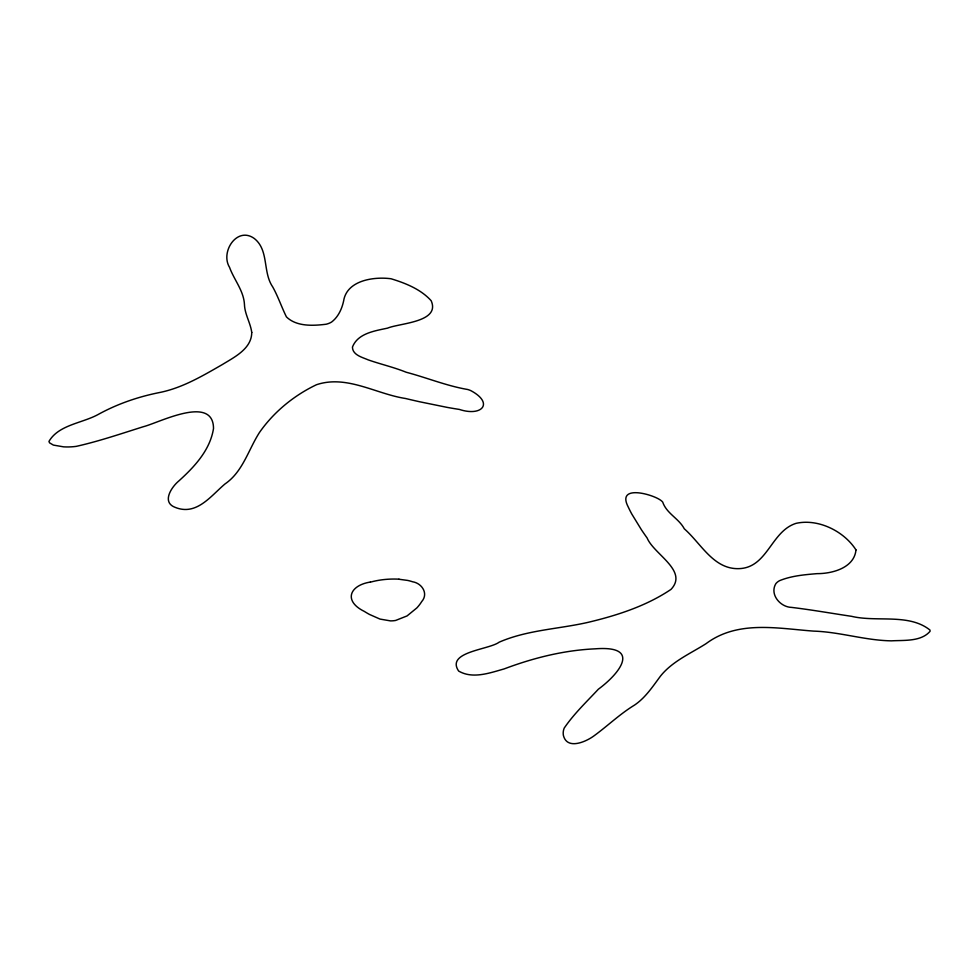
<?xml version="1.0" encoding="UTF-8"?>
<svg xmlns="http://www.w3.org/2000/svg" width="979" height="979" viewBox="0 0 979 979"><rect width="100%" height="100%" fill="white"/><g stroke="black" fill="none" stroke-linecap="round" stroke-linejoin="round"><path stroke-width="1.47" d="M370.221 582.077C349.344 585.454 343.384 601.155 364.335 611.41A98.683 56.978 0 0 0 369.524 614.457L379.974 619.071L390.437 620.882A16.313 9.423 0 0 0 395.651 620.441L407.056 615.926L416.834 607.935A80.413 46.429 0 0 0 421.692 601.608C428.79 593.617 421.888 583.19 412.538 581.759A31.817 18.368 0 0 0 407.717 580.437L398.942 579.238M370.319 582.187A53.894 31.12 0 0 1 398.955 579.176M855.976 549.917C854.288 567.796 832.505 573.706 817.086 573.645C804.493 574.71 791.485 575.811 779.676 580.62A15.603 9.007 0 0 0 775.76 583.814C769.482 594.51 780.324 607.139 791.583 607.396C811.664 609.819 831.587 613.343 851.595 616.329C876.829 622.399 908.83 613.123 929.989 630.06L930.05 631.333C920.994 641.808 904.106 640.107 891.428 640.841C865.167 640.45 839.835 631.908 813.61 631.112C777.375 628.445 737.701 620.001 706.067 643.656C690.415 653.605 672.426 661.253 660.544 676.036C652.785 686.438 645.528 697.648 634.588 705.051C619.842 714.009 607.469 726.088 593.58 736.159C585.393 742.045 566.976 750.036 563.378 735.364A38.744 22.37 0 0 1 564.198 728.107C573.853 713.911 586.641 701.747 598.377 689.204C621.114 672.377 640.768 645.283 595.208 648.832C563.928 650.24 533.347 657.925 504.148 668.914C489.769 672.952 472.649 679.279 458.637 671.043C445.604 651.708 488.937 649.823 499.119 642.2C527.265 629.925 558.556 629.118 588.171 622.326C617.027 615.448 646.287 606.05 671.019 589.382C688.592 570.745 653.837 554.371 647.131 537.997A662.391 382.434 0 0 1 641.478 529.847L631.749 513.963A308.972 178.386 0 0 1 628.188 506.889C616.452 484.397 651.573 493.844 660.421 500.085A16.019 9.252 0 0 1 662.71 502.105C666.589 513.583 678.79 518.368 684.309 528.819C700.487 542.941 712.577 567.514 736.11 568.628C767.56 570.084 770.057 531.56 796.062 523.349C818.346 518.344 844.131 531.303 855.976 549.917M251.75 332.444C251.676 348.72 234.507 357.066 222.478 364.469C202.212 376.12 181.666 388.357 158.365 392.763C137.684 396.984 117.676 403.874 99.112 413.958C83.019 423.222 58.777 424.47 48.95 441.443L49.574 442.851L53.38 445.09L63.635 446.852A38.744 22.37 0 0 0 76.215 446.375C99.026 441.272 121.298 433.636 143.595 426.636C159.442 422.561 213.263 394.341 213.52 428.472C210.093 450.23 194.417 466.848 178.741 481.044C171.594 486.967 161.4 502.154 175.057 507.318C196.485 516.141 210.803 495.925 225.011 483.944C242.829 471.78 248.336 449.863 259.435 432.534C273.692 412.037 294.055 395.381 316.511 384.71C346.835 374.614 375.887 393.937 405.502 398.49A662.391 382.434 0 0 0 419.612 401.757L447.134 407.374A308.972 178.386 0 0 0 459.371 409.43C481.888 416.883 494.126 403.238 471.168 390.817A16.019 9.252 0 0 0 467.668 389.495C446.669 385.897 426.807 377.686 406.236 372.253C393.864 367.247 380.819 364.286 368.251 359.893C362.34 357.298 352.55 355.071 352.44 347.117C357.714 333.276 374.847 330.89 387.562 328.136C399.616 323.082 440.697 322.262 431.164 300.724C420.823 289.246 405.526 283.164 391.025 278.758C374.7 276.555 348.769 279.921 344.045 298.803C342.54 307.455 338.832 316.523 331.673 321.969A15.603 9.007 0 0 1 326.142 324.233C313.072 325.848 296.527 326.778 286.419 316.878C281.56 307.039 278.073 296.502 272.676 286.859C262.556 272.15 269.115 250.269 254.369 238.558C237.138 225.892 220.067 251.921 229.539 267.316C234.042 279.81 243.661 290.604 244.444 304.298C244.701 314.198 250.477 322.776 251.75 332.444"/></g></svg>
